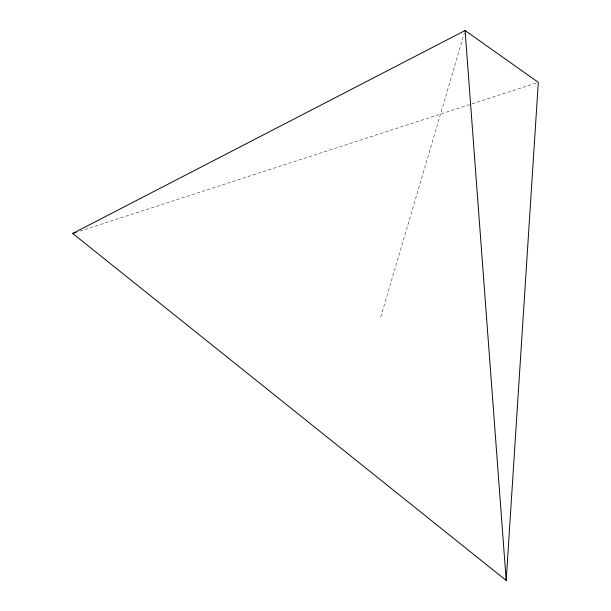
<?xml version="1.0" encoding="UTF-8"?>
<svg xmlns="http://www.w3.org/2000/svg" width="611" height="611" viewBox="0 0 611 611"><rect width="100%" height="100%" fill="white"/><g stroke="black" fill="none" stroke-linecap="round" stroke-linejoin="round"><path stroke-width="0.46" stroke-dasharray="3.06 2.29" d="M380.752 317.117L464.291 33.3M79.957 231.134L471.134 104.145M472.043 103.855L536.489 82.936"/><path stroke-width="0.92" d="M506.198 580.45L538.299 82.348L465.093 30.55L72.701 233.486L506.198 580.45L465.093 30.55M72.701 233.486L76.329 232.31"/></g></svg>
